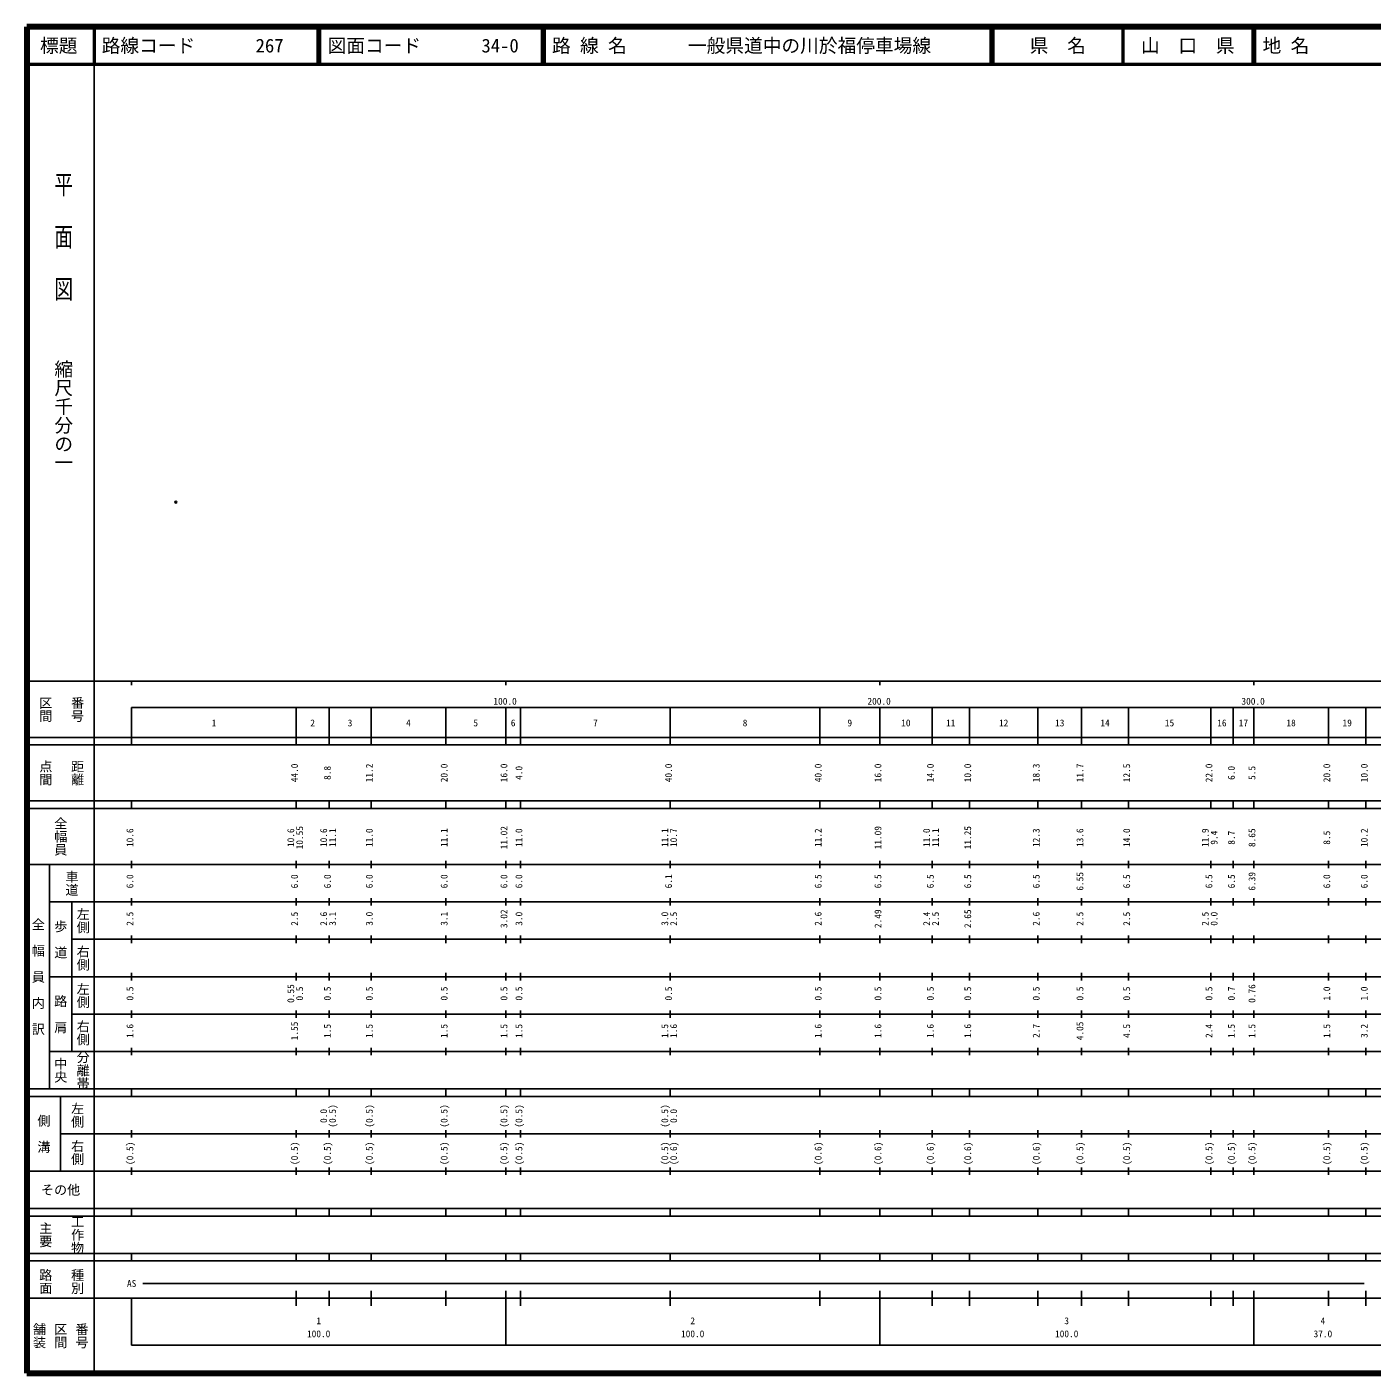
# Model space of a CAD drawing. Units: millimetres on the paper. Extents: x 40 to 680, y 20 to 380.
# Drawn here: x 40 to 399.6, y 20 to 380 of the extents above; entities that cross this region are included whole.
import ezdxf
from ezdxf.enums import TextEntityAlignment as Align

# ---------------------------------------------------------------- set-up
doc = ezdxf.new("R2010")
doc.units = ezdxf.units.MM
doc.header["$PDMODE"] = 32
doc.header["$PDSIZE"] = 0.5
doc.layers.add('M-OTRS', color=6, linetype='Continuous')
doc.layers.add('M-TTL-TXT', color=7, linetype='Continuous')
for name, color, linetype, lineweight in [('M-TTL', 2, 'Continuous', 140), ('M-TTL-BAND', 7, 'Continuous', 25), ('M-TTL-LINE', 7, 'Continuous', 50)]:
    doc.layers.add(name, color=color, linetype=linetype, lineweight=lineweight)
doc.styles.add('@ＭＳ ゴシック', font='')
doc.styles.add('ＭＳ ゴシック', font='')
doc.styles.get('@ＭＳ ゴシック').set_extended_font_data('@MS Gothic')
doc.styles.get('ＭＳ ゴシック').set_extended_font_data('MS Gothic')

msp = doc.modelspace()

# ---------------------------------------------------------------- linework, layer by layer
at = {"layer": 'M-OTRS'}
msp.add_point((79.811, 252.908), dxfattribs=at)
at = {"layer": 'M-TTL'}
for p, q in [((40, 380), (40, 20)), ((680, 380), (40, 380)), ((40, 20), (680, 20))]:
    msp.add_line(p, q, dxfattribs=at)
at = {"layer": 'M-TTL-BAND'}
for p, q in [((58, 370), (58, 20)), ((40, 205), (579, 205)), ((68, 205), (68, 204)), ((168, 205), (168, 204)), ((268, 205), (268, 204)), ((368, 205), (368, 204)), ((68, 198), (579, 198)), ((68, 198), (68, 188)), ((112, 188), (112, 198)), ((120.8, 188), (120.8, 198)), ((132, 188), (132, 198)), ((152, 188), (152, 198)), ((168, 188), (168, 198)), ((172, 188), (172, 198)), ((212, 188), (212, 198)), ((252, 188), (252, 198)), ((268, 188), (268, 198)), ((282, 188), (282, 198)), ((292, 188), (292, 198)), ((310.3, 188), (310.3, 198)), ((322, 188), (322, 198)), ((334.5, 188), (334.5, 198)), ((356.5, 188), (356.5, 198)), ((362.5, 188), (362.5, 198)), ((368, 188), (368, 198)), ((388, 188), (388, 198)), ((398, 188), (398, 198)), ((40, 190), (579, 190)), ((40, 188), (579, 188)), ((40, 173), (579, 173)), ((68, 171), (68, 173)), ((112, 171), (112, 173)), ((120.8, 171), (120.8, 173)), ((132, 171), (132, 173)), ((152, 171), (152, 173)), ((168, 171), (168, 173)), ((172, 171), (172, 173)), ((212, 171), (212, 173)), ((252, 171), (252, 173)), ((268, 171), (268, 173)), ((282, 171), (282, 173)), ((292, 171), (292, 173)), ((310.3, 171), (310.3, 173)), ((322, 171), (322, 173)), ((334.5, 171), (334.5, 173)), ((356.5, 171), (356.5, 173)), ((362.5, 171), (362.5, 173)), ((368, 171), (368, 173)), ((388, 171), (388, 173)), ((398, 171), (398, 173)), ((40, 171), (579, 171)), ((40, 156), (579, 156)), ((46, 96), (46, 156)), ((68, 155), (68, 157)), ((112, 155), (112, 157)), ((120.8, 155), (120.8, 157)), ((132, 155), (132, 157)), ((152, 155), (152, 157)), ((168, 155), (168, 157)), ((172, 155), (172, 157)), ((212, 155), (212, 157)), ((252, 155), (252, 157)), ((268, 155), (268, 157)), ((282, 155), (282, 157)), ((292, 155), (292, 157)), ((310.3, 155), (310.3, 157)), ((322, 155), (322, 157)), ((334.5, 155), (334.5, 157)), ((356.5, 155), (356.5, 157)), ((362.5, 155), (362.5, 157)), ((368, 155), (368, 157)), ((388, 155), (388, 157)), ((398, 155), (398, 157)), ((46, 146), (579, 146)), ((52, 146), (52, 106)), ((68, 145), (68, 147)), ((112, 145), (112, 147)), ((120.8, 145), (120.8, 147)), ((132, 145), (132, 147)), ((152, 145), (152, 147)), ((168, 145), (168, 147)), ((172, 145), (172, 147)), ((212, 145), (212, 147)), ((252, 145), (252, 147)), ((268, 145), (268, 147)), ((282, 145), (282, 147)), ((292, 145), (292, 147)), ((310.3, 145), (310.3, 147)), ((322, 145), (322, 147)), ((334.5, 145), (334.5, 147)), ((356.5, 145), (356.5, 147)), ((362.5, 145), (362.5, 147)), ((368, 145), (368, 147)), ((388, 145), (388, 147)), ((398, 145), (398, 147)), ((68, 135), (68, 137)), ((112, 135), (112, 137)), ((120.8, 135), (120.8, 137)), ((132, 135), (132, 137)), ((152, 135), (152, 137)), ((168, 135), (168, 137)), ((172, 135), (172, 137)), ((212, 135), (212, 137)), ((252, 135), (252, 137)), ((268, 135), (268, 137)), ((282, 135), (282, 137)), ((292, 135), (292, 137)), ((310.3, 135), (310.3, 137)), ((322, 135), (322, 137)), ((334.5, 135), (334.5, 137)), ((356.5, 135), (356.5, 137)), ((362.5, 135), (362.5, 137)), ((368, 135), (368, 137)), ((388, 135), (388, 137)), ((398, 135), (398, 137)), ((52, 136), (579, 136)), ((46, 126), (579, 126)), ((68, 125), (68, 127)), ((112, 125), (112, 127)), ((120.8, 125), (120.8, 127)), ((132, 125), (132, 127)), ((152, 125), (152, 127)), ((168, 125), (168, 127)), ((172, 125), (172, 127)), ((212, 125), (212, 127)), ((252, 125), (252, 127)), ((268, 125), (268, 127)), ((282, 125), (282, 127)), ((292, 125), (292, 127)), ((310.3, 125), (310.3, 127)), ((322, 125), (322, 127)), ((334.5, 125), (334.5, 127)), ((356.5, 125), (356.5, 127)), ((362.5, 125), (362.5, 127)), ((368, 125), (368, 127)), ((388, 125), (388, 127)), ((398, 125), (398, 127)), ((52, 116), (579, 116)), ((68, 115), (68, 117)), ((112, 115), (112, 117)), ((120.8, 115), (120.8, 117)), ((132, 115), (132, 117)), ((152, 115), (152, 117)), ((168, 115), (168, 117)), ((172, 115), (172, 117)), ((212, 115), (212, 117)), ((252, 115), (252, 117)), ((268, 115), (268, 117)), ((282, 115), (282, 117)), ((292, 115), (292, 117)), ((310.3, 115), (310.3, 117)), ((322, 115), (322, 117)), ((334.5, 115), (334.5, 117)), ((356.5, 115), (356.5, 117)), ((362.5, 115), (362.5, 117)), ((368, 115), (368, 117)), ((388, 115), (388, 117)), ((398, 115), (398, 117)), ((46, 106), (579, 106)), ((68, 105), (68, 107)), ((112, 105), (112, 107)), ((120.8, 105), (120.8, 107)), ((132, 105), (132, 107)), ((152, 105), (152, 107)), ((168, 105), (168, 107)), ((172, 105), (172, 107)), ((212, 105), (212, 107)), ((252, 105), (252, 107)), ((268, 105), (268, 107)), ((282, 105), (282, 107)), ((292, 105), (292, 107)), ((310.3, 105), (310.3, 107)), ((322, 105), (322, 107)), ((334.5, 105), (334.5, 107)), ((356.5, 105), (356.5, 107)), ((362.5, 105), (362.5, 107)), ((368, 105), (368, 107)), ((388, 105), (388, 107)), ((398, 105), (398, 107)), ((40, 96), (579, 96)), ((40, 94), (579, 94)), ((49, 94), (49, 74)), ((68, 94), (68, 96)), ((112, 94), (112, 96)), ((120.8, 94), (120.8, 96)), ((132, 94), (132, 96)), ((152, 94), (152, 96)), ((168, 94), (168, 96)), ((172, 94), (172, 96)), ((212, 94), (212, 96)), ((252, 94), (252, 96)), ((268, 94), (268, 96)), ((282, 94), (282, 96)), ((292, 94), (292, 96)), ((310.3, 94), (310.3, 96)), ((322, 94), (322, 96)), ((334.5, 94), (334.5, 96)), ((356.5, 94), (356.5, 96)), ((362.5, 94), (362.5, 96)), ((368, 94), (368, 96)), ((388, 94), (388, 96)), ((398, 94), (398, 96)), ((49, 84), (579, 84)), ((68, 83), (68, 85)), ((112, 83), (112, 85)), ((120.8, 83), (120.8, 85)), ((132, 83), (132, 85)), ((152, 83), (152, 85)), ((168, 83), (168, 85)), ((172, 83), (172, 85)), ((212, 83), (212, 85)), ((252, 83), (252, 85)), ((268, 83), (268, 85)), ((282, 83), (282, 85)), ((292, 83), (292, 85)), ((310.3, 83), (310.3, 85)), ((322, 83), (322, 85)), ((334.5, 83), (334.5, 85)), ((356.5, 83), (356.5, 85)), ((362.5, 83), (362.5, 85)), ((368, 83), (368, 85)), ((388, 83), (388, 85)), ((398, 83), (398, 85)), ((40, 74), (579, 74)), ((68, 73), (68, 75)), ((112, 73), (112, 75)), ((120.8, 73), (120.8, 75)), ((132, 73), (132, 75)), ((152, 73), (152, 75)), ((168, 73), (168, 75)), ((172, 73), (172, 75)), ((212, 73), (212, 75)), ((252, 73), (252, 75)), ((268, 73), (268, 75)), ((282, 73), (282, 75)), ((292, 73), (292, 75)), ((310.3, 73), (310.3, 75)), ((322, 73), (322, 75)), ((334.5, 73), (334.5, 75)), ((356.5, 73), (356.5, 75)), ((362.5, 73), (362.5, 75)), ((368, 73), (368, 75)), ((388, 73), (388, 75)), ((398, 73), (398, 75)), ((40, 64), (579, 64)), ((40, 62), (579, 62)), ((68, 62), (68, 64)), ((112, 62), (112, 64)), ((120.8, 62), (120.8, 64)), ((132, 62), (132, 64)), ((152, 62), (152, 64)), ((168, 62), (168, 64)), ((172, 62), (172, 64)), ((212, 62), (212, 64)), ((252, 62), (252, 64)), ((268, 62), (268, 64)), ((282, 62), (282, 64)), ((292, 62), (292, 64)), ((310.3, 62), (310.3, 64)), ((322, 62), (322, 64)), ((334.5, 62), (334.5, 64)), ((356.5, 62), (356.5, 64)), ((362.5, 62), (362.5, 64)), ((368, 62), (368, 64)), ((388, 62), (388, 64)), ((398, 62), (398, 64)), ((40, 52), (579, 52)), ((68, 50), (68, 52)), ((112, 50), (112, 52)), ((120.8, 50), (120.8, 52)), ((132, 50), (132, 52)), ((152, 50), (152, 52)), ((168, 50), (168, 52)), ((172, 50), (172, 52)), ((212, 50), (212, 52)), ((252, 50), (252, 52)), ((268, 50), (268, 52)), ((282, 50), (282, 52)), ((292, 50), (292, 52)), ((310.3, 50), (310.3, 52)), ((322, 50), (322, 52)), ((334.5, 50), (334.5, 52)), ((356.5, 50), (356.5, 52)), ((362.5, 50), (362.5, 52)), ((368, 50), (368, 52)), ((388, 50), (388, 52)), ((398, 50), (398, 52)), ((40, 50), (579, 50)), ((71, 44), (397.5, 44)), ((40, 40), (579, 40)), ((68, 40), (68, 27.5)), ((112, 38), (112, 42)), ((120.8, 38), (120.8, 42)), ((132, 38), (132, 42)), ((152, 38), (152, 42)), ((168, 27.5), (168, 42)), ((172, 38), (172, 42)), ((212, 38), (212, 42)), ((252, 38), (252, 42)), ((268, 27.5), (268, 42)), ((282, 38), (282, 42)), ((292, 38), (292, 42)), ((310.3, 38), (310.3, 42)), ((322, 38), (322, 42)), ((334.5, 38), (334.5, 42)), ((356.5, 38), (356.5, 42)), ((362.5, 38), (362.5, 42)), ((368, 27.5), (368, 42)), ((388, 38), (388, 42)), ((398, 38), (398, 42)), ((68, 27.5), (579, 27.5))]:
    msp.add_line(p, q, dxfattribs=at)
at = {"layer": 'M-TTL-LINE'}
for p, q in [((58, 380), (58, 370)), ((117.75, 380), (117.75, 370)), ((118.25, 380), (118.25, 370)), ((177.75, 380), (177.75, 370)), ((178.25, 380), (178.25, 370)), ((297.75, 380), (297.75, 370)), ((298.25, 380), (298.25, 370)), ((333, 380), (333, 370)), ((367.75, 380), (367.75, 370)), ((368.25, 380), (368.25, 370)), ((40, 370), (680, 370))]:
    msp.add_line(p, q, dxfattribs=at)

# ---------------------------------------------------------------- texts
at = {"layer": 'M-TTL-BAND', "style": '@ＭＳ ゴシック', "width": 1.4}
msp.add_text('平  面  図', height=3.666, rotation=270, dxfattribs=at).set_placement((49.777, 306.475), align=Align.MIDDLE_RIGHT)
at = {"layer": 'M-TTL-BAND', "style": '@ＭＳ ゴシック'}
msp.add_text('縮尺千分の一', height=3.666, rotation=270, dxfattribs=at).set_placement((49.777, 261.03), align=Align.MIDDLE_RIGHT)
for s, p in [('区間', (45, 197.5)), ('番号', (53.5, 197.5)), ('点間', (45, 180.5)), ('距離', (53.5, 180.5)), ('全幅員', (49, 163.5)), ('車道', (52, 151)), ('左側', (55, 141)), ('全\u3000幅\u3000員\u3000内\u3000訳', (43, 126)), ('歩\u3000道', (49, 136)), ('右側', (55, 131)), ('左側', (55, 121)), ('路\u3000肩', (49, 116)), ('右側', (55, 111)), ('分離帯', (55, 101)), ('中央', (49, 101)), ('左側', (53.5, 89)), ('側\u3000溝', (44.5, 84)), ('右側', (53.5, 79)), ('工作物', (53.5, 57)), ('主要', (45, 57)), ('路面', (45, 44.5)), ('種別', (53.5, 44.5)), ('舗装', (43.333, 30)), ('区間', (49, 30)), ('番号', (54.667, 30))]:
    msp.add_text(s, height=2.566, rotation=270, dxfattribs=at).set_placement(p, align=Align.MIDDLE_CENTER)
at = {"layer": 'M-TTL-BAND', "style": 'ＭＳ ゴシック'}
for s, p in [('100.0', (167.844, 198.195)), ('200.0', (267.844, 198.195)), ('300.0', (367.844, 198.195)), ('1', (90, 192.405)), ('2', (116.4, 192.405)), ('3', (126.4, 192.405)), ('4', (142, 192.405)), ('5', (160, 192.405)), ('6', (170, 192.405)), ('7', (192, 192.405)), ('8', (232, 192.405)), ('9', (260, 192.405)), ('10', (275, 192.405)), ('11', (287, 192.405)), ('12', (301.15, 192.405)), ('13', (316.15, 192.405)), ('14', (328.25, 192.405)), ('15', (345.5, 192.405)), ('16', (359.5, 192.405)), ('17', (365.25, 192.405)), ('18', (378, 192.405)), ('19', (393, 192.405)), ('AS', (68, 42.5)), ('1', (118, 32.523)), ('2', (218, 32.523)), ('3', (318, 32.523)), ('4', (386.5, 32.523)), ('100.0', (118, 29.033)), ('100.0', (218, 29.033)), ('100.0', (318, 29.033)), ('37.0', (386.5, 29.033))]:
    msp.add_text(s, height=1.833, dxfattribs=at).set_placement(p, align=Align.BOTTOM_CENTER)
for s, p in [('44.0', (113, 180.5)), ('8.8', (121.8, 180.5)), ('11.2', (133, 180.5)), ('20.0', (153, 180.5)), ('16.0', (169, 180.5)), ('4.0', (173, 180.5)), ('40.0', (213, 180.5)), ('40.0', (253, 180.5)), ('16.0', (269, 180.5)), ('14.0', (283, 180.5)), ('10.0', (293, 180.5)), ('18.3', (311.3, 180.5)), ('11.7', (323, 180.5)), ('12.5', (335.5, 180.5)), ('22.0', (357.5, 180.5)), ('6.0', (363.5, 180.5)), ('5.5', (369, 180.5)), ('20.0', (389, 180.5)), ('10.0', (399, 180.5)), ('10.55', (114.37, 163.174)), ('11.02', (169, 163.174)), ('11.09', (269, 163.174)), ('11.25', (293, 163.174)), ('10.6', (69, 163.174)), ('10.6', (112, 163.174)), ('10.6', (120.8, 163.174)), ('11.1', (123.17, 163.174)), ('11.0', (133, 163.174)), ('11.1', (153, 163.174)), ('11.0', (173, 163.174)), ('11.1', (212, 163.174)), ('10.7', (214.37, 163.174)), ('11.2', (253, 163.174)), ('11.0', (282, 163.174)), ('11.1', (284.37, 163.174)), ('12.3', (311.3, 163.174)), ('13.6', (323, 163.174)), ('14.0', (335.5, 163.174)), ('11.9', (356.5, 163.174)), ('9.4', (358.87, 163.174)), ('8.7', (363.5, 163.174)), ('8.65', (369, 163.174)), ('8.5', (389, 163.174)), ('10.2', (399, 163.174)), ('6.0', (69, 151.5)), ('6.0', (113, 151.5)), ('6.0', (121.8, 151.5)), ('6.0', (133, 151.5)), ('6.0', (153, 151.5)), ('6.0', (169, 151.5)), ('6.0', (173, 151.5)), ('6.1', (213, 151.5)), ('6.5', (253, 151.5)), ('6.5', (269, 151.5)), ('6.5', (283, 151.5)), ('6.5', (293, 151.5)), ('6.5', (311.3, 151.5)), ('6.55', (323, 151.5)), ('6.5', (335.5, 151.5)), ('6.5', (357.5, 151.5)), ('6.5', (363.5, 151.5)), ('6.39', (369, 151.5)), ('6.0', (389, 151.5)), ('6.0', (399, 151.5)), ('2.5', (69, 141.5)), ('2.5', (113, 141.5)), ('2.6', (120.8, 141.5)), ('3.1', (123.17, 141.5)), ('3.0', (133, 141.5)), ('3.1', (153, 141.5)), ('3.02', (169, 141.5)), ('3.0', (173, 141.5)), ('3.0', (212, 141.5)), ('2.5', (214.37, 141.5)), ('2.6', (253, 141.5)), ('2.49', (269, 141.5)), ('2.4', (282, 141.5)), ('2.5', (284.37, 141.5)), ('2.65', (293, 141.5)), ('2.6', (311.3, 141.5)), ('2.5', (323, 141.5)), ('2.5', (335.5, 141.5)), ('2.5', (356.5, 141.5)), ('0.0', (358.87, 141.5)), ('0.5', (69, 121.5)), ('0.55', (112, 121.5)), ('0.5', (114.37, 121.5)), ('0.5', (121.8, 121.5)), ('0.5', (133, 121.5)), ('0.5', (153, 121.5)), ('0.5', (169, 121.5)), ('0.5', (173, 121.5)), ('0.5', (213, 121.5)), ('0.5', (253, 121.5)), ('0.5', (269, 121.5)), ('0.5', (283, 121.5)), ('0.5', (293, 121.5)), ('0.5', (311.3, 121.5)), ('0.5', (323, 121.5)), ('0.5', (335.5, 121.5)), ('0.5', (357.5, 121.5)), ('0.7', (363.5, 121.5)), ('0.76', (369, 121.5)), ('1.0', (389, 121.5)), ('1.0', (399, 121.5)), ('1.6', (69, 111.5)), ('1.55', (113, 111.5)), ('1.5', (121.8, 111.5)), ('1.5', (133, 111.5)), ('1.5', (153, 111.5)), ('1.5', (169, 111.5)), ('1.5', (173, 111.5)), ('1.5', (212, 111.5)), ('1.6', (214.37, 111.5)), ('1.6', (253, 111.5)), ('1.6', (269, 111.5)), ('1.6', (283, 111.5)), ('1.6', (293, 111.5)), ('2.7', (311.3, 111.5)), ('4.05', (323, 111.5)), ('4.5', (335.5, 111.5)), ('2.4', (357.5, 111.5)), ('1.5', (363.5, 111.5)), ('1.5', (369, 111.5)), ('1.5', (389, 111.5)), ('3.2', (399, 111.5)), ('0.0', (120.8, 88.764)), ('(0.5)', (123.17, 88.764)), ('(0.5)', (133, 88.764)), ('(0.5)', (153, 88.764)), ('(0.5)', (169, 88.764)), ('(0.5)', (173, 88.764)), ('(0.5)', (212, 88.764)), ('0.0', (214.37, 88.764)), ('(0.5)', (69, 78.764)), ('(0.5)', (113, 78.764)), ('(0.5)', (121.8, 78.764)), ('(0.5)', (133, 78.764)), ('(0.5)', (153, 78.764)), ('(0.5)', (169, 78.764)), ('(0.5)', (173, 78.764)), ('(0.5)', (212, 78.764)), ('(0.6)', (214.37, 78.764)), ('(0.6)', (253, 78.764)), ('(0.6)', (269, 78.764)), ('(0.6)', (283, 78.764)), ('(0.6)', (293, 78.764)), ('(0.6)', (311.3, 78.764)), ('(0.5)', (323, 78.764)), ('(0.5)', (335.5, 78.764)), ('(0.5)', (357.5, 78.764)), ('(0.5)', (363.5, 78.764)), ('(0.5)', (369, 78.764)), ('(0.5)', (389, 78.764)), ('(0.5)', (399, 78.764))]:
    msp.add_text(s, height=1.833, rotation=90, dxfattribs=at).set_placement(p, align=Align.BOTTOM_CENTER)
msp.add_text('その他', height=2.566, dxfattribs=at).set_placement((49, 69), align=Align.MIDDLE_CENTER)
at = {"layer": 'M-TTL-TXT', "style": 'ＭＳ ゴシック'}
for s, p in [('標題', (48.5, 375)), ('県\u3000名', (315.625, 375)), ('山\u3000口\u3000県', (350.375, 375))]:
    msp.add_text(s, height=3.666, dxfattribs=at).set_placement(p, align=Align.MIDDLE_CENTER)
for s, p in [('路線コード', (60, 375)), ('267', (101.142, 375)), ('図面コード', (120.38, 375)), ('34-0', (161.521, 375)), ('路 線 名', (180.38, 375)), ('一般県道中の川於福停車場線', (216.734, 375)), ('地 名', (370.38, 375))]:
    msp.add_text(s, height=3.666, dxfattribs=at).set_placement(p, align=Align.MIDDLE_LEFT)

doc.saveas('drawing.dxf')
